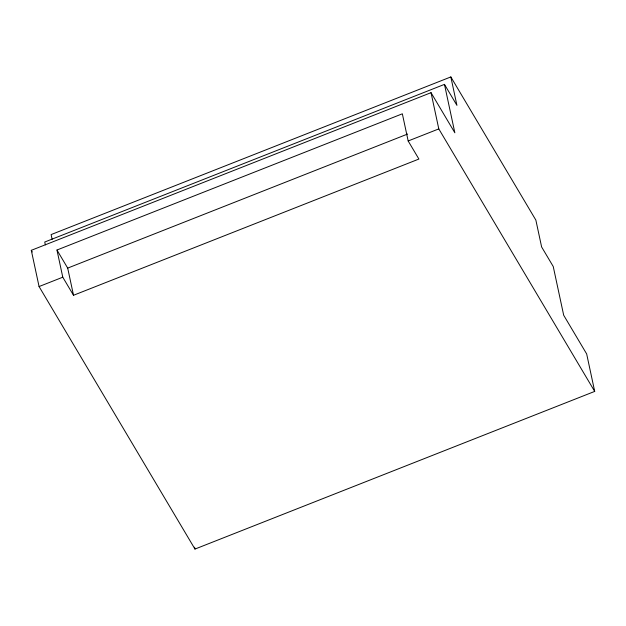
<?xml version="1.0" encoding="UTF-8"?>
<svg xmlns="http://www.w3.org/2000/svg" width="626" height="626" viewBox="0 0 626 626"><rect width="100%" height="100%" fill="white"/><g stroke="black" fill="none" stroke-linecap="round" stroke-linejoin="round"><path stroke-width="0.94" d="M45.354 244.876L44.743 242.027L444.468 84.377L454.852 132.79L431.024 92.671L31.3 250.322L39.07 286.551L194.976 549.065L594.7 391.414L586.664 353.933L563.69 315.246L553.243 266.527L541.623 246.957L535.864 220.102L450.837 76.935L51.113 234.586L52.13 239.328M56.958 250.024L402.346 113.807L408.168 140.975L418.904 159.051L73.516 295.276L62.78 277.201L56.958 250.024L67.694 268.1L73.516 295.276M67.694 268.1L407.628 134.034M39.07 286.551L62.78 277.201M408.168 140.975L438.795 128.901L431.024 92.671M444.468 84.377L456.933 105.356L450.837 76.935M438.795 128.901L594.7 391.414M31.3 250.322L32.294 251.996M194.576 547.187L194.976 549.065"/></g></svg>
